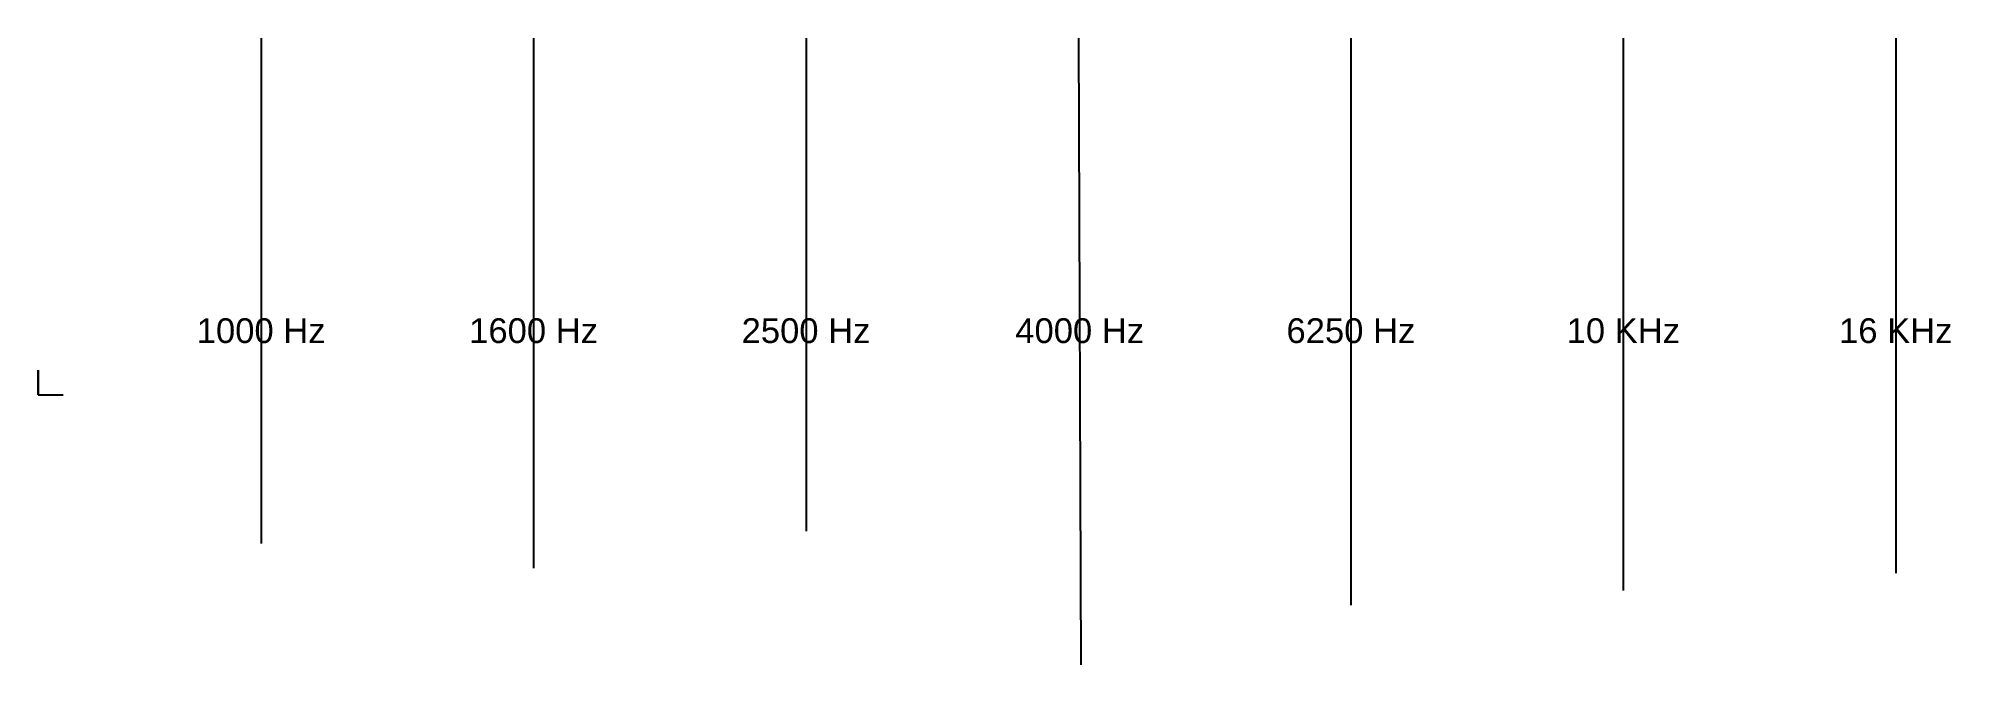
# Model space of a CAD drawing. Header units: inches. Extents: x 0 to 906, y 0 to 407.
# Drawn here: x 520 to 906.1, y 10.5 to 137 of the extents above.
import ezdxf

# ---------------------------------------------------------------- set-up
doc = ezdxf.new("R2010")
doc.units = ezdxf.units.IN
doc.header["$MEASUREMENT"] = 0
doc.layers.add('Graveren', color=21, linetype='Continuous')
doc.layers.add('hulp', color=210, linetype='Continuous')
doc.styles.get("Standard").update_dxf_attribs({"font": 'arial.ttf'})

msp = doc.modelspace()

# ---------------------------------------------------------------- linework, layer by layer
at = {"layer": 'hulp'}
for p, q in [((565, 137), (565, 35)), ((620, 137), (620, 30)), ((675, 137), (675, 37.5)), ((730, 137), (730.5, 10.5)), ((785, 137), (785, 22.5)), ((840, 137), (840, 25.5)), ((895, 137), (895, 29)), ((520, 65), (520, 70)), ((520, 70), (520, 65)), ((520, 65), (525, 65))]:
    msp.add_line(p, q, dxfattribs=at)

# ---------------------------------------------------------------- texts
at = {"layer": 'Graveren', "char_height": 5, "attachment_point": 8}
for s, insert in [('1000 Hz', (565, 75.39)), ('1600 Hz', (620, 75.39)), ('2500 Hz', (675, 75.39)), ('4000 Hz', (730.25, 75.39)), ('6250 Hz', (785, 75.39)), ('10 KHz', (840, 75.39)), ('16 KHz', (895, 75.39))]:
    msp.add_mtext_dynamic_manual_height_columns(s, width=30, gutter_width=25, heights=[0], dxfattribs=dict(at, insert=insert))

doc.saveas('drawing.dxf')
